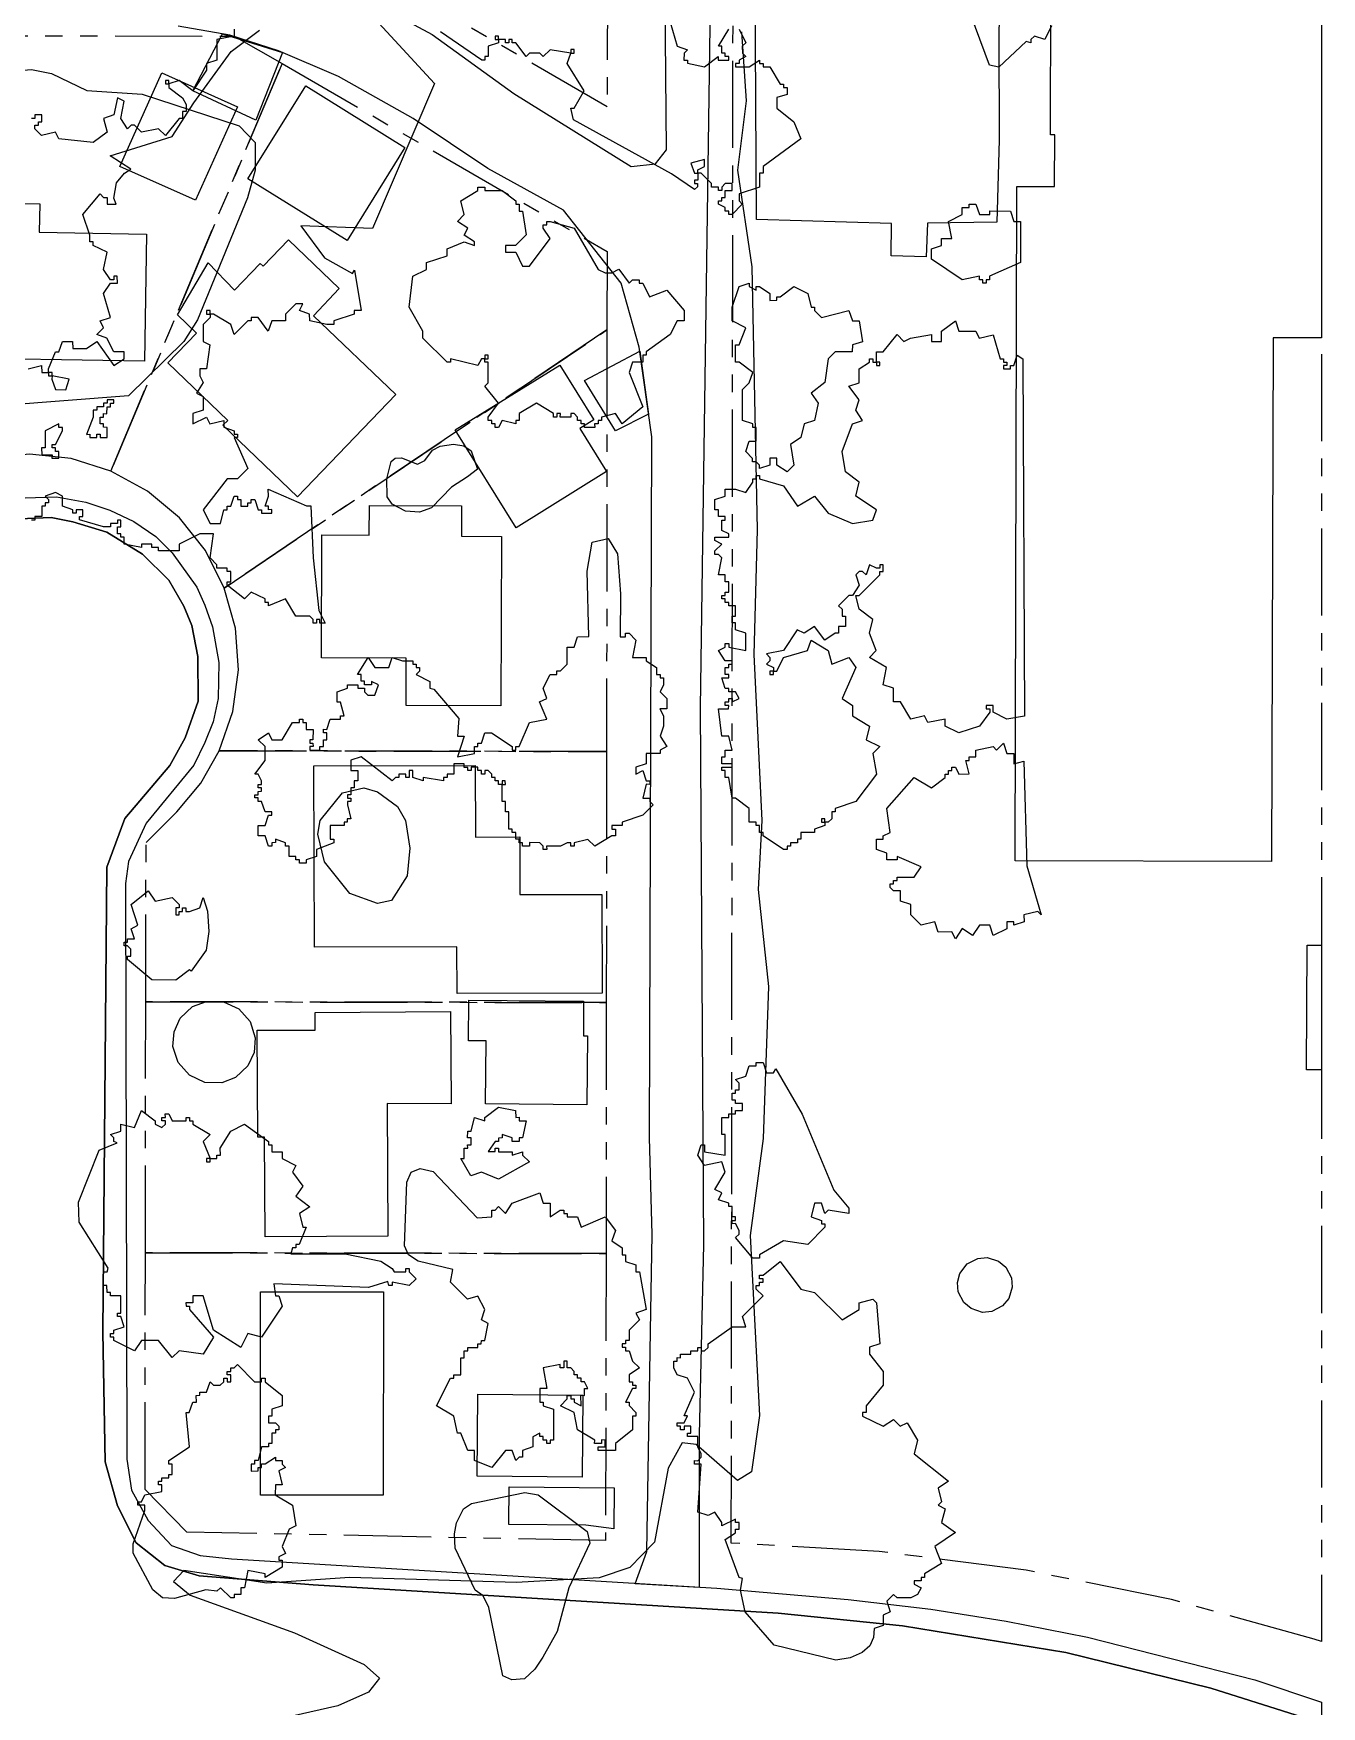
# Model space of a CAD drawing. Header units: metres. Extents: x -550 to 550, y -500 to 950.
# Drawn here: x 456.2 to 550, y -195.2 to -73.4 of the extents above; entities that cross this region are included whole.
import ezdxf

# ---------------------------------------------------------------- set-up
doc = ezdxf.new("R2010")
doc.units = ezdxf.units.M
doc.header["$LTSCALE"] = 2
doc.linetypes.add('PHANTOM', pattern=[6.35, 3.175, -0.635, 0.635, -0.635, 0.635, -0.635])
for name, color, linetype in [('SITE-BLDG-EXIST', 7, 'CONTINUOUS'), ('SITE-PARKING', 250, 'CONTINUOUS'), ('SITE-PROPERTY', 7, 'PHANTOM'), ('SITE-ROAD-CURB', 7, 'CONTINUOUS'), ('SITE-ROAD-GRAVEL', 32, 'CONTINUOUS'), ('SITE-ROAD-PAVED', 7, 'CONTINUOUS'), ('SITE-TREE-CANOPY', 94, 'CONTINUOUS'), ('TOPO-CONTOUR-MINOR', 9, 'CONTINUOUS')]:
    doc.layers.add(name, color=color, linetype=linetype)

msp = doc.modelspace()

# ---------------------------------------------------------------- linework, layer by layer
at = {"layer": 'SITE-BLDG-EXIST'}
for points in [[(546.47, -95.52), (546.37, -133.65), (527.69, -133.6), (527.82, -84.5), (530.57, -84.51), (530.58, -80.73), (530.27, -80.73), (530.29, -70.75), (542, -70.79), (542.01, -67.58), (547.12, -67.6), (547.13, -65.51), (550, -65.52), (550, -95.53)], [(465.58, -76.23), (471.09, -78.71), (468.04, -85.5), (462.53, -83.04)], [(471.85, -83.94), (476.07, -77.16), (483.28, -81.65), (479.07, -88.43)], [(449.35, -87.83), (451.72, -87.86), (451.76, -85.68), (456.7, -85.77), (456.67, -87.82), (464.48, -87.96), (464.33, -97.23), (449.19, -96.98)], [(475.46, -107.1), (470.04, -101.89), (470.39, -101.53), (466.02, -97.35), (468.1, -95.17), (466.73, -93.85), (468.95, -90.05), (470.88, -92.05), (472.75, -90.1), (472.96, -90.3), (474.8, -88.38), (478.5, -91.92), (476.63, -93.91), (482.62, -99.65)], [(491.37, -109.35), (486.95, -102.23), (494.56, -97.5), (497.04, -101.49), (496.01, -102.12), (497.95, -105.25)], [(490.27, -122.33), (483.37, -122.3), (483.38, -118.85), (477.21, -118.83), (477.24, -109.87), (480.69, -109.89), (480.7, -107.74), (487.4, -107.76), (487.4, -109.96), (490.31, -109.98)], [(488.4, -126.66), (488.41, -131.88), (491.64, -131.87), (491.64, -136.07), (497.62, -136.05), (497.63, -143.24), (487.08, -143.27), (487.07, -139.88), (476.69, -139.9), (476.66, -126.68)], [(489.15, -151.3), (489.19, -146.71), (487.9, -146.71), (487.93, -143.75), (496.29, -143.82), (496.27, -146.35), (496.56, -146.35), (496.52, -151.37)], [(482.05, -160.94), (473.1, -160.99), (473.05, -153.72), (472.57, -153.73), (472.52, -145.95), (476.76, -145.93), (476.75, -144.66), (486.6, -144.59), (486.64, -151.3), (482, -151.29)], [(472.77, -164.99), (481.72, -165), (481.71, -179.81), (472.76, -179.81)], [(488.59, -172.45), (496.24, -172.51), (496.19, -178.49), (488.54, -178.43)]]:
    msp.add_lwpolyline(points, close=True, dxfattribs=at)
at = {"layer": 'SITE-PARKING'}
for points in [[(526.52, -73.64), (526.54, -81.09), (526.36, -87.09), (521.31, -87.18), (521.22, -89.61), (518.68, -89.55), (518.71, -87.19), (508.88, -86.9), (508.73, -61.08), (508.84, -48.91), (510.98, -45.82), (520.29, -50.47), (526.83, -53.07)], [(472.42, -79.66), (467.85, -77.54), (470.01, -73.38), (474.37, -74.75)], [(498.6, -102.29), (496.36, -98.62), (500.37, -96.48), (501.02, -101.09)], [(548.91, -148.84), (548.96, -139.75), (550, -139.75), (550, -148.83)], [(498.51, -179.27), (498.49, -182.26), (496.44, -181.99), (490.85, -181.93), (490.88, -179.19)]]:
    msp.add_lwpolyline(points, close=True, dxfattribs=at)
at = {"layer": 'SITE-PROPERTY'}
for points in [[(498.01, -78.69), (473.33, -64.41), (481.51, -33.95), (498.06, -43.52)], [(549.47, -190.28), (539.07, -187.4), (528.5, -185.27), (517.8, -183.9), (507.04, -183.29), (507.19, -48.81), (524.07, -58.56), (550, -58.6), (550, -190.45)], [(461.88, -105.22), (458.98, -104.31), (455.95, -104), (452.92, -104.3), (450.02, -105.19), (436.78, -73.49), (470.86, -73.55), (474.34, -75.55)], [(470.13, -113.74), (468.76, -111.02), (466.87, -108.64), (464.55, -106.68), (461.88, -105.22), (474.34, -75.55), (498, -89.23), (497.99, -94.94)], [(469.77, -125.59), (470.76, -122.73), (471.16, -119.7), (470.94, -116.67), (470.13, -113.74), (497.99, -94.94), (497.96, -125.65)], [(497.94, -143.93), (464.42, -143.87), (464.44, -132.27), (466.69, -130.03), (468.42, -127.95), (469.77, -125.59), (497.96, -125.65)], [(497.92, -162.21), (464.39, -162.15), (464.42, -143.87), (497.94, -143.93)], [(497.89, -183.1), (467.42, -182.5), (464.37, -179.39), (464.39, -162.15), (497.92, -162.21)]]:
    msp.add_lwpolyline(points, close=True, dxfattribs=at)
at = {"layer": 'SITE-ROAD-CURB'}
msp.add_lwpolyline([(455.63, -107.17), (457.91, -107.11), (460.06, -107.5), (461.8, -108.06), (463.54, -108.89), (465.16, -110), (466.33, -111.18), (468.13, -113.67), (468.73, -114.99), (469.28, -116.57), (469.74, -119.16), (469.68, -121.79), (469.33, -123.48), (468.71, -124.99), (467.91, -126.63), (464.45, -130.87), (463.16, -133.65), (462.95, -135.25), (463.05, -177.18), (463.37, -179.45), (464.59, -181.64), (466.29, -183.48), (468.37, -184.19), (470.66, -184.43), (505.99, -186.58), (515.55, -187.4), (521.56, -188.11), (527.05, -188.97), (532.97, -190.14), (545.15, -193.24), (550, -194.87), (550, -196.41), (541.94, -193.86), (531.4, -191.25), (519.49, -189.33), (510.46, -188.4), (476.61, -186.34), (468.3, -185.67), (465.81, -184.92), (463.72, -183.27), (462.35, -180.59), (461.46, -177.38), (461.3, -167.93), (461.58, -134.07), (462.9, -130.52), (466.18, -126.66), (467.28, -124.65), (468.23, -121.98), (468.2, -118.72), (467.78, -116.47), (467.2, -115.05), (466.1, -113.18), (464.17, -111.28), (461.58, -109.68), (459.12, -108.91), (457.54, -108.6), (455.23, -108.7)], dxfattribs=at)
at = {"layer": 'SITE-ROAD-GRAVEL'}
for points in [[(477.67, -69.33), (485.26, -73.44), (491.22, -77.72), (499.76, -83.05), (501.53, -82.85), (502.33, -81.84), (502.07, -54.55)], [(505.57, -65.95), (504.78, -122.47), (505.01, -161.57), (504.7, -175.38), (504.69, -186.52), (500.05, -186.26), (500.89, -183.91), (501.19, -166.41), (501.27, -160.82), (501.08, -153.75), (501.25, -102.72), (500.33, -96.19), (499.02, -91.55), (494.83, -86.22), (489.32, -83.2), (483.88, -79.54), (478.44, -76.5), (474.09, -74.63), (470.54, -73.47), (466.78, -72.82)]]:
    msp.add_lwpolyline(points, dxfattribs=at)
at = {"layer": 'SITE-ROAD-PAVED'}
msp.add_lwpolyline([(455.23, -108.7), (457.54, -108.6), (459.12, -108.91), (461.58, -109.68), (464.17, -111.28), (466.1, -113.18), (467.2, -115.05), (467.78, -116.47), (468.2, -118.72), (468.23, -121.98), (467.28, -124.65), (466.18, -126.66), (462.9, -130.52), (461.58, -134.07), (461.3, -167.93), (461.46, -177.38), (462.35, -180.59), (463.72, -183.27), (465.81, -184.92), (468.3, -185.67), (476.61, -186.34), (510.46, -188.4), (519.49, -189.33), (531.4, -191.25), (541.94, -193.86), (550, -196.41)], dxfattribs=at)
at = {"layer": 'SITE-TREE-CANOPY'}
for points in [[(530.35, -72.79), (529.85, -73.79), (529.1, -73.54), (528.85, -73.79), (528.85, -74.04), (528.51, -73.94), (526.52, -75.82), (525.84, -75.66), (523.1, -68.26)], [(479.66, -70.72), (485.43, -76.99), (480.92, -87.56), (475.7, -87.36), (477.43, -89.69), (479.46, -90.84), (479.61, -90.59), (480.1, -93.54), (479.6, -93.54), (479.6, -93.79), (478.1, -94.29), (478.1, -94.54), (477.6, -94.54), (476.35, -94.29), (476.34, -93.79), (475.6, -93.54), (475.85, -93.04), (475.35, -93.04), (474.6, -93.79), (474.6, -94.29), (473.6, -94.29), (473.34, -95.04), (472.6, -94.04), (472.1, -94.04), (472.1, -94.29), (471.85, -94.29), (470.85, -95.29), (470.6, -94.54), (469.35, -93.79), (469.1, -93.79), (469.1, -94.04), (468.6, -94.54), (468.6, -95.79), (469.09, -96.04), (468.85, -97.79), (468.35, -97.79), (468.35, -98.29), (468.6, -98.78), (468.1, -99.54), (468.6, -99.79), (468.6, -100.79), (467.85, -101.04), (467.84, -101.79), (468.85, -101.29), (469.09, -101.79), (470.1, -101.55), (470.1, -102.03), (470.85, -102.29), (470.85, -102.54), (471.09, -102.54), (471.09, -102.79), (470.85, -102.79), (471.85, -105.04), (471.1, -105.78), (470.35, -105.79), (468.6, -108.04), (469.1, -109.04), (469.85, -109.04), (470.1, -108.04), (470.35, -108.04), (470.35, -107.79), (470.6, -107.79), (470.85, -107.04), (471.1, -107.04), (471.1, -107.29), (471.35, -107.29), (471.35, -107.79), (471.85, -107.79), (471.85, -107.54), (472.1, -107.54), (472.1, -107.29), (472.35, -107.29), (472.6, -108.04), (472.85, -108.04), (472.85, -108.29), (473.6, -108.29), (473.6, -108.03), (473.35, -108.05), (473.35, -107.79), (473.1, -107.79), (473.35, -107.04), (473.34, -106.53), (476.13, -107.75), (476.43, -107.75), (476.6, -111.55), (477.01, -115.38), (477.47, -116.29), (477.1, -116.29), (477.1, -116.04), (476.85, -116.04), (476.85, -116.29), (476.6, -116.29), (476.6, -116.04), (476.35, -115.79), (475.35, -115.79), (474.6, -114.54), (473.35, -115.04), (473.35, -114.79), (473.1, -114.79), (473.1, -114.54), (472.1, -114.04), (471.6, -114.54), (470.35, -113.54), (470.34, -113.29), (470.6, -113.29), (470.6, -112.54), (470.35, -112.54), (470.35, -112.29), (469.6, -112.29), (469.59, -112.05), (469.1, -111.54), (469.34, -109.79), (468.35, -109.79), (466.85, -110.54), (466.85, -111.04), (465.35, -111.04), (465.35, -110.79), (464.85, -110.79), (464.85, -110.54), (464.1, -110.54), (464.1, -110.79), (462.85, -110.54), (462.85, -110.03), (462.6, -110.03), (462.6, -109.79), (462.35, -109.79), (462.35, -109.29), (462.6, -109.29), (462.6, -108.79), (462.35, -108.79), (462.35, -109.04), (461.84, -109.04), (461.84, -109.29), (461.35, -109.29), (459.6, -108.78), (459.6, -108.54), (459.85, -108.54), (459.84, -108.04), (459.35, -108.04), (459.35, -108.3), (459.1, -108.29), (459.1, -108.04), (458.35, -107.79), (458.35, -107.04), (457.84, -106.79), (457.1, -107.04), (457.35, -107.29), (457.35, -107.54), (457.1, -107.54), (457.1, -107.79), (456.85, -107.79), (456.85, -108.54), (456.35, -108.54), (456.35, -108.79), (456.1, -108.79)], [(470.85, -73.04), (470.85, -73.54), (469.6, -73.79), (469.6, -75.29), (468.85, -75.54), (468.85, -76.04), (467.85, -77.54), (466.85, -76.79), (466.1, -77.03), (466.1, -77.29), (467.1, -78.04), (467.35, -78.54), (467.35, -79.04), (467.1, -79.04), (467.1, -79.54), (466.85, -79.54), (465.85, -80.79), (465.35, -80.29), (464.1, -80.54), (463.6, -80.04), (463.35, -80.03), (463.1, -80.29), (462.6, -79.54), (462.84, -78.29), (462.35, -78.04), (462.1, -79.29), (461.35, -79.54), (461.6, -80.54), (460.6, -81.29), (458.1, -81.04), (457.85, -80.54), (456.84, -80.79), (456.35, -80.29), (456.35, -80.04), (456.6, -80.04), (456.6, -79.79), (456.85, -79.79), (456.85, -79.29), (456.35, -79.29), (456.35, -79.54), (456.09, -79.54)], [(507.6, -73.04), (508.1, -74.04), (507.84, -74.29), (507.85, -74.79), (508.1, -75.04), (507.6, -75.29), (507.6, -75.54), (507.34, -75.54), (507.35, -75.79), (508.35, -75.78), (509.1, -75.29), (509.1, -75.54), (509.35, -75.54), (509.35, -75.79), (509.85, -75.79), (510.6, -77.04), (510.85, -77.04), (510.85, -77.29), (511.1, -77.29), (511.1, -77.79), (510.35, -78.03), (510.35, -78.79), (511.6, -79.79), (512.1, -81.04), (509.35, -83.04), (509.35, -83.54), (509.1, -83.54), (509.1, -84.54), (507.6, -85.04), (507.6, -85.54), (507.84, -85.78), (507.1, -86.54), (506.85, -86.54), (506.85, -86.29), (506.6, -86.29), (506.59, -86.04), (506.1, -85.79), (506.1, -85.54), (506.35, -85.54), (506.35, -85.29), (506.6, -85.29), (506.6, -84.79), (507.09, -84.79), (507.09, -84.29), (506.6, -84.29), (506.35, -84.54), (506.35, -84.79), (506.1, -84.79), (506.1, -84.54), (505.6, -84.54), (505.6, -84.29), (504.85, -83.54), (504.6, -83.54), (504.6, -84.05), (504.35, -84.04), (504.35, -84.29), (504.59, -84.29), (504.59, -84.53), (504.35, -84.73), (502.69, -83.58), (495.55, -79.64), (495.35, -78.79), (495.6, -78.79), (496.34, -77.54), (495.1, -75.54), (495.35, -74.79), (493.85, -74.54), (493.35, -75.04), (493.1, -74.79), (492.34, -74.79), (492.1, -75.04), (491.35, -74.04), (491.1, -74.04), (491.1, -73.79), (490.85, -73.79), (490.85, -74.04), (490.6, -74.04), (490.6, -73.79), (490.1, -73.79), (490.1, -74.04), (489.35, -74.29), (489.35, -75.04), (489.1, -75.04), (489.1, -75.29), (488.89, -75.29), (485.86, -73.23)], [(502.6, -72.54), (503.1, -74.29), (503.85, -74.54), (503.6, -74.79), (503.59, -75.29), (503.85, -75.29), (503.85, -75.53), (505.1, -75.79), (506.09, -75.04), (506.09, -75.29), (506.85, -75.29), (506.85, -75.04), (506.6, -75.04), (506.6, -74.79), (506.35, -74.79), (506.35, -74.29), (506.1, -74.29), (506.85, -73.04)], [(455.85, -97.79), (456.84, -97.54), (456.85, -98.04), (457.35, -98.04), (457.35, -97.79), (457.85, -96.54), (458.1, -96.54), (458.35, -95.79), (459.09, -95.79), (459.1, -96.29), (459.85, -96.29), (460.1, -96.29), (460.85, -95.79), (462.1, -97.54), (462.85, -97.04), (462.85, -96.54), (462.1, -96.54), (461.59, -95.54), (460.85, -95.29), (461.35, -94.79), (461.1, -94.29), (461.85, -94.04), (461.35, -92.29), (461.85, -91.53), (462.35, -91.54), (462.34, -91.03), (462.1, -91.03), (462.1, -91.29), (461.85, -91.29), (461.35, -90.54), (461.6, -89.29), (460.6, -88.79), (460.6, -88.54), (460.35, -88.54), (460.35, -88.04), (459.85, -86.54), (461.09, -85.04), (461.35, -85.29), (461.6, -85.29), (461.6, -85.79), (462.27, -85.78), (462.1, -85.34), (462.3, -84.23), (462.86, -83.53), (463.34, -83.23), (461.83, -82.27), (466.34, -80.86), (467.91, -78.41), (470.64, -74.67), (472.7, -73.11)]]:
    msp.add_lwpolyline(points, dxfattribs=at)
for points in [[(490.1, -73.54), (489.85, -73.54), (489.85, -73.79), (490.1, -73.79)], [(495.6, -74.79), (495.6, -74.53), (495.35, -74.53), (495.35, -74.79)], [(466.1, -76.79), (465.85, -76.79), (465.85, -77.03), (466.1, -77.03)], [(504.6, -83.29), (505.1, -83.04), (505.1, -82.54), (504.1, -82.79), (504.35, -83.54), (504.6, -83.54)], [(488.85, -97.04), (488.59, -97.54), (486.6, -97.04), (486.6, -97.29), (486.35, -97.29), (484.59, -95.54), (484.59, -95.04), (483.6, -93.29), (483.85, -91.04), (484.85, -90.54), (484.85, -90.04), (486.35, -89.54), (486.35, -89.04), (487.59, -88.54), (488.35, -88.79), (488.35, -88.54), (487.6, -88.04), (487.85, -87.54), (487.1, -87.04), (487.6, -86.54), (487.35, -85.54), (488.6, -84.79), (488.6, -84.54), (489.1, -84.54), (489.09, -84.79), (490.35, -84.78), (491.35, -85.54), (491.35, -85.79), (491.6, -85.79), (491.6, -86.29), (491.85, -86.29), (492.1, -88.03), (491.34, -88.79), (490.6, -88.79), (490.6, -89.29), (491.35, -89.29), (491.85, -90.29), (492.35, -90.29), (493.85, -88.29), (493.35, -87.54), (493.35, -87.29), (493.6, -87.29), (493.6, -87.04), (493.85, -87.04), (495.59, -87.54), (497.35, -90.54), (497.85, -90.79), (498.35, -90.79), (498.85, -90.53), (499.6, -91.54), (499.85, -91.29), (500.34, -91.29), (500.34, -91.54), (500.6, -91.54), (501.09, -92.54), (502.35, -92.04), (503.6, -93.54), (503.6, -94.29), (503.1, -94.29), (502.6, -95.29), (500.85, -96.54), (500.85, -96.79), (500.6, -96.79), (500.6, -97.29), (499.85, -97.29), (499.6, -98.04), (500.6, -100.54), (499.1, -101.79), (498.6, -101.03), (497.6, -101.29), (497.6, -101.53), (497.35, -101.55), (497.35, -101.79), (497.09, -101.79), (497.1, -102.05), (496.35, -102.04), (496.35, -101.79), (496.1, -101.79), (496.1, -101.54), (495.84, -101.54), (495.84, -101.29), (495.6, -101.04), (495.35, -101.04), (495.35, -101.29), (494.59, -101.29), (494.6, -101.04), (494.35, -101.04), (494.35, -101.29), (494.1, -101.29), (494.1, -101.04), (492.85, -100.29), (491.6, -101.04), (491.6, -101.54), (491.35, -101.54), (491.35, -101.79), (490.35, -101.54), (490.1, -102.04), (489.85, -102.04), (489.85, -101.79), (489.6, -101.79), (489.6, -101.54), (489.35, -101.54), (489.35, -101.29), (490.09, -100.29), (489.1, -99.04), (489.34, -98.79), (489.35, -97.29), (489.1, -97.29), (489.1, -97.04)], [(525.1, -86.54), (525.85, -86.54), (525.85, -86.28), (527.35, -86.29), (527.6, -87.04), (528.1, -87.04), (528.1, -90.04), (525.84, -91.03), (525.84, -91.29), (525.6, -91.29), (525.6, -91.53), (525.35, -91.53), (525.35, -91.29), (525.1, -91.29), (525.1, -91.04), (523.85, -91.29), (521.6, -89.79), (521.6, -89.04), (522.35, -88.79), (522.35, -88.29), (523.1, -88.29), (522.85, -87.04), (523.85, -86.54), (523.85, -86.04), (524.35, -86.04), (524.35, -85.79), (524.85, -85.79)], [(508.85, -92.04), (508.85, -91.79), (509.09, -91.79), (509.85, -92.29), (509.84, -92.79), (510.35, -92.78), (510.35, -92.54), (510.6, -92.54), (511.59, -91.78), (512.6, -92.29), (512.85, -93.29), (513.1, -93.29), (513.1, -93.54), (513.6, -94.05), (515.6, -93.54), (515.85, -94.29), (516.35, -94.29), (516.6, -95.8), (515.85, -96.04), (515.84, -96.54), (514.59, -96.54), (514.1, -97.04), (513.85, -98.78), (512.85, -99.54), (513.35, -100.29), (513.1, -101.54), (512.35, -101.79), (512.1, -102.79), (511.35, -103.29), (511.6, -104.79), (511.1, -105.29), (510.35, -104.79), (510.35, -104.29), (509.84, -104.29), (509.85, -104.79), (509.1, -105.04), (509.1, -104.79), (508.85, -104.54), (508.59, -104.54), (508.59, -104.3), (508.1, -103.79), (508.35, -103.04), (508.85, -103.04), (508.85, -102.04), (508.6, -102.04), (508.6, -101.79), (507.85, -101.54), (507.85, -99.29), (508.35, -98.79), (508.6, -98.04), (507.6, -97.29), (507.35, -97.29), (507.35, -96.04), (507.6, -96.04), (508.1, -94.79), (507.1, -94.29), (507.1, -93.29), (507.6, -91.79), (508.35, -91.54), (508.35, -91.79)], [(469.1, -93.53), (468.84, -93.53), (468.84, -93.79), (469.1, -93.79)], [(510.35, -119.79), (510.85, -118.79), (512.59, -118.29), (512.85, -117.54), (514.1, -118.28), (514.35, -119.29), (515.6, -118.79), (516.1, -119.54), (515.1, -121.79), (515.85, -122.29), (515.85, -123.04), (517.1, -123.79), (516.85, -124.8), (517.85, -125.29), (517.35, -125.79), (517.6, -127.29), (516.1, -129.29), (514.6, -129.79), (514.6, -130.04), (514.35, -130.04), (514.35, -130.54), (514.1, -130.79), (513.85, -130.79), (513.85, -131.04), (513.1, -131.29), (513.1, -131.54), (512.1, -131.54), (512.1, -132.04), (511.85, -132.04), (511.85, -132.29), (511.35, -132.29), (511.35, -132.54), (511.1, -132.54), (511.1, -132.79), (510.85, -132.79), (509.35, -131.79), (509.35, -131.54), (509.1, -131.54), (509.1, -131.04), (508.85, -131.04), (508.85, -130.79), (508.34, -130.79), (508.35, -129.79), (507.35, -129.04), (507.1, -129.04), (506.85, -127.54), (506.6, -127.54), (506.6, -127.04), (506.35, -127.04), (506.35, -126.78), (507.1, -126.79), (507.1, -126.54), (506.35, -126.54), (506.35, -126.04), (506.59, -126.04), (506.6, -125.54), (507.1, -125.54), (506.85, -124.54), (506.35, -124.54), (506.1, -122.53), (506.84, -122.54), (506.85, -122.29), (506.6, -122.29), (506.6, -122.04), (506.85, -122.04), (506.85, -121.79), (507.1, -121.79), (507.1, -122.04), (507.6, -121.79), (507.34, -121.29), (506.85, -121.29), (506.85, -121.05), (506.6, -121.05), (506.35, -120.29), (506.85, -120.29), (506.85, -120.04), (506.59, -120.04), (506.6, -119.54), (506.85, -119.54), (506.85, -119.29), (507.09, -119.29), (507.09, -119.04), (506.6, -119.04), (506.1, -118.29), (506.6, -118.04), (506.6, -117.79), (506.85, -117.79), (506.85, -118.04), (508.1, -118.29), (508.09, -117.04), (507.35, -116.79), (507.35, -116.28), (507.1, -116.28), (507.1, -115.8), (507.34, -115.78), (507.35, -115.04), (506.85, -115.04), (506.85, -114.79), (506.59, -114.79), (506.59, -114.54), (506.35, -114.54), (506.35, -114.29), (506.59, -114.29), (506.6, -114.04), (506.85, -114.04), (506.85, -113.29), (506.6, -113.29), (506.6, -112.79), (506.1, -112.79), (506.35, -111.55), (506.1, -111.29), (505.85, -111.29), (505.85, -111.04), (506.35, -110.54), (505.85, -110.29), (505.85, -110.04), (506.85, -110.04), (506.85, -109.79), (506.35, -109.54), (506.35, -108.79), (506.59, -108.79), (506.59, -108.54), (506.1, -108.54), (506.1, -108.04), (505.85, -108.04), (505.84, -107.3), (506.6, -107.04), (506.6, -106.54), (507.35, -106.54), (508.1, -106.79), (508.6, -106.04), (508.6, -105.79), (508.85, -105.79), (508.85, -105.54), (509.1, -105.54), (509.1, -105.79), (510.85, -106.29), (511.85, -107.79), (513.1, -107.04), (514.1, -108.3), (515.85, -109.04), (517.35, -108.79), (517.6, -108.04), (516.1, -107.04), (516.35, -106.04), (515.35, -105.29), (515.1, -103.79), (515.85, -101.79), (516.6, -101.54), (516.1, -100.79), (516.35, -100.04), (515.6, -99.04), (516.35, -98.79), (516.35, -97.79), (517.1, -97.29), (517.1, -97.04), (517.35, -97.04), (517.35, -97.29), (517.6, -97.29), (517.6, -96.54), (518.1, -96.54), (519.1, -95.29), (519.6, -95.79), (520.09, -95.54), (521.6, -95.29), (521.6, -95.79), (522.35, -95.79), (522.35, -95.03), (523.35, -94.29), (523.6, -95.04), (524.85, -95.04), (525.09, -95.54), (526.1, -95.3), (526.6, -97.04), (526.85, -97.04), (526.85, -97.29), (527.1, -97.29), (527.1, -97.54), (526.85, -97.54), (526.85, -97.79), (527.35, -97.79), (527.35, -97.54), (527.6, -97.54), (527.85, -96.79), (528.27, -97.04), (528.39, -123.07), (527.1, -123.29), (526.1, -122.79), (526.09, -122.29), (525.6, -122.29), (525.6, -122.54), (525.85, -122.54), (525.85, -122.79), (525.1, -123.79), (523.6, -124.29), (522.6, -123.79), (522.6, -123.29), (521.35, -123.54), (521.1, -123.04), (520.1, -123.29), (519.35, -122.04), (518.85, -122.04), (518.85, -121.04), (518.1, -120.79), (518.34, -119.54), (517.1, -118.79), (517.59, -118.29), (517.1, -117.04), (517.34, -116.04), (516.35, -115.29), (516.1, -114.29), (516.35, -114.29), (517.85, -112.79), (517.85, -112.54), (518.1, -112.54), (518.1, -112.04), (517.85, -112.04), (517.85, -112.29), (517.6, -112.29), (517.1, -112.04), (516.85, -112.79), (516.6, -112.54), (516.34, -112.54), (516.1, -112.79), (516.35, -113.54), (515.85, -114.29), (515.6, -114.29), (514.85, -115.04), (515.1, -115.29), (515.1, -115.79), (515.35, -115.79), (515.35, -116.54), (514.85, -116.54), (514.85, -117.04), (514.6, -117.04), (513.85, -117.54), (513.1, -116.54), (512.35, -117.04), (511.84, -116.79), (510.85, -118.29), (509.6, -118.53), (509.85, -118.79), (509.85, -119.04), (509.59, -119.29), (510.1, -119.54), (510.1, -119.79)], [(489.35, -97.04), (489.35, -96.79), (489.09, -96.79), (489.1, -97.04)], [(517.6, -97.54), (517.84, -97.54), (517.85, -97.29), (517.6, -97.29)], [(457.6, -98.04), (457.35, -98.04), (457.35, -98.29), (457.6, -98.29)], [(457.59, -98.54), (457.85, -99.29), (458.6, -99.3), (458.85, -98.54), (457.6, -98.29)], [(461.6, -100.29), (461.35, -100.29), (461.35, -100.54), (460.85, -100.54), (460.85, -100.79), (460.6, -100.79), (460.6, -101.29), (460.1, -102.55), (460.35, -102.53), (460.35, -102.79), (460.85, -102.79), (460.85, -102.53), (461.09, -102.54), (461.1, -102.79), (461.6, -102.79), (461.6, -102.04), (461.35, -102.03), (461.35, -101.79), (461.1, -101.79), (461.1, -101.29), (461.35, -101.29), (461.35, -101.04), (461.59, -101.05), (461.6, -100.54), (461.85, -100.54), (461.85, -100.29), (462.09, -100.29), (462.09, -100.04), (461.6, -100.04)], [(457.6, -103.29), (457.85, -103.29), (458.35, -102.29), (458.35, -102.04), (458.1, -102.04), (458.1, -101.79), (457.1, -102.29), (457.1, -103.54), (456.84, -103.54), (456.85, -104.04), (457.6, -104.04), (457.59, -104.29), (458.1, -104.29), (458.1, -103.79), (457.85, -103.79), (457.85, -103.54), (457.6, -103.54)], [(487.84, -105.64), (486.67, -106.39), (485.21, -107.89), (484.34, -108.21), (483.33, -108.14), (482.35, -107.63), (481.98, -107.09), (481.97, -105.79), (482.27, -104.52), (482.58, -104.29), (483.04, -104.25), (484.2, -104.73), (484.74, -104.46), (485.29, -103.71), (485.84, -103.4), (486.83, -103.27), (487.57, -103.39), (488.1, -103.74), (488.57, -105.09)], [(490.1, -128.04), (490.1, -127.79), (489.85, -127.79), (489.85, -127.54), (489.6, -127.54), (489.6, -127.29), (489.35, -127.04), (489.1, -127.04), (489.1, -127.29), (488.85, -127.29), (488.85, -127.04), (488.6, -127.04), (488.6, -126.79), (488.1, -126.78), (488.1, -127.04), (487.85, -127.04), (487.85, -126.8), (487.6, -126.8), (487.6, -126.54), (486.85, -126.54), (486.84, -127.29), (486.35, -127.29), (486.35, -127.54), (486.1, -127.54), (486.1, -127.79), (484.6, -127.54), (484.6, -127.79), (483.85, -127.54), (483.85, -127.04), (483.6, -127.03), (483.6, -127.54), (483.35, -127.54), (483.35, -127.29), (482.85, -127.29), (482.85, -127.53), (482.6, -127.55), (482.35, -127.79), (480.1, -126.04), (479.35, -126.28), (479.34, -127.04), (479.85, -127.04), (479.85, -127.79), (479.6, -127.79), (479.6, -128.29), (479.35, -128.29), (479.35, -128.79), (479.1, -128.79), (479.1, -129.04), (479.35, -129.04), (479.35, -129.29), (479.1, -129.29), (479.1, -129.54), (479.35, -130.54), (479.09, -130.54), (479.09, -130.79), (478.85, -130.79), (478.85, -131.04), (477.85, -131.04), (477.85, -132.04), (478.1, -132.04), (478.1, -132.29), (476.84, -132.79), (476.85, -133.29), (476.1, -133.54), (476.1, -133.79), (475.6, -133.79), (475.6, -133.54), (475.35, -133.54), (475.35, -133.29), (474.85, -133.29), (474.85, -132.54), (474.6, -132.54), (474.6, -132.29), (473.85, -132.04), (473.85, -132.28), (473.6, -132.3), (473.6, -132.54), (473.35, -132.54), (473.1, -131.79), (472.6, -131.79), (472.6, -131.04), (473.1, -131.04), (473.35, -130.29), (473.6, -130.29), (473.6, -130.04), (473.1, -130.04), (472.85, -129.29), (472.6, -129.29), (472.6, -129.03), (472.35, -129.03), (472.35, -128.79), (472.6, -128.79), (472.6, -128.55), (472.85, -128.53), (472.85, -128.29), (472.59, -128.29), (472.59, -128.04), (472.85, -128.05), (472.85, -127.79), (472.6, -127.29), (472.35, -127.29), (473.1, -126.29), (473.1, -125.29), (472.6, -124.79), (473.35, -124.29), (473.6, -124.79), (474.35, -124.79), (475.1, -123.54), (475.6, -123.54), (475.6, -123.29), (475.85, -123.29), (475.84, -123.54), (476.1, -123.54), (476.1, -124.04), (476.6, -124.05), (476.59, -124.79), (476.35, -124.79), (476.35, -125.03), (476.59, -125.04), (476.6, -125.29), (476.35, -125.29), (476.35, -125.54), (477.1, -125.54), (477.1, -125.29), (477.35, -125.29), (477.35, -124.79), (477.6, -124.79), (477.6, -124.29), (477.35, -124.29), (477.35, -124.03), (477.6, -124.04), (477.85, -123.29), (478.6, -123.29), (478.6, -123.04), (478.85, -123.04), (478.6, -122.05), (478.35, -122.05), (478.35, -121.29), (479.1, -121.04), (479.1, -120.79), (479.85, -120.79), (479.85, -121.03), (480.35, -121.04), (480.35, -121.29), (480.59, -121.54), (481.1, -121.54), (481.35, -120.79), (480.85, -120.54), (480.85, -120.79), (480.35, -120.79), (480.35, -120.53), (480.1, -120.53), (480.1, -120.04), (479.84, -120.04), (480.6, -118.79), (481.1, -119.53), (482.1, -119.54), (482.35, -118.79), (483.1, -119.04), (483.85, -119.04), (483.85, -119.29), (484.09, -119.29), (484.09, -119.54), (484.35, -119.54), (484.35, -119.79), (484.1, -120.04), (485.1, -120.54), (485.1, -121.04), (485.38, -121.11), (487.21, -123.25), (487.1, -124.54), (487.6, -124.54), (487.1, -126.04), (488.35, -125.79), (488.35, -125.29), (488.6, -125.29), (488.6, -125.04), (488.85, -125.04), (489.1, -124.29), (489.59, -124.29), (491.1, -125.29), (491.1, -125.54), (491.35, -125.54), (491.35, -125.29), (491.59, -125.29), (492.35, -123.54), (493.6, -123.29), (493.09, -122.04), (493.6, -121.79), (493.35, -121.04), (493.85, -120.04), (494.35, -120.04), (494.35, -119.78), (494.6, -119.78), (495.1, -119.28), (495.1, -118.04), (495.6, -118.04), (495.85, -117.29), (496.66, -117.28), (496.55, -112.51), (496.92, -110.4), (498.07, -110.14), (498.76, -111.25), (498.97, -114.17), (498.95, -117.29), (499.35, -117.29), (499.35, -117.04), (499.6, -117.04), (500.09, -117.54), (499.85, -118.79), (500.84, -118.79), (500.84, -119.04), (501.6, -119.54), (501.59, -120.04), (501.85, -120.04), (501.85, -120.29), (502.1, -120.29), (502.1, -120.79), (501.85, -121.3), (502.35, -121.79), (502.35, -122.54), (501.84, -122.54), (502.1, -123.04), (502.1, -123.79), (501.85, -124.54), (502.35, -125.29), (501.85, -125.54), (501.85, -125.79), (500.85, -125.79), (500.85, -126.54), (500.1, -126.79), (500.1, -127.29), (500.6, -127.04), (500.85, -127.79), (501.1, -127.79), (501.1, -128.04), (500.85, -128.03), (500.6, -129.04), (501.1, -129.04), (501.1, -129.29), (501.34, -129.54), (500.6, -130.29), (499.1, -130.79), (499.1, -131.04), (498.35, -131.04), (498.35, -131.29), (498.6, -131.29), (498.6, -131.79), (498.35, -131.79), (497.1, -132.54), (496.6, -132.05), (495.6, -132.29), (495.6, -132.54), (495.35, -132.54), (495.35, -132.29), (495.1, -132.29), (494.6, -132.54), (493.59, -132.54), (493.6, -132.79), (493.35, -132.79), (493.35, -132.54), (493.1, -132.29), (492.34, -132.28), (492.34, -132.54), (491.85, -132.54), (491.85, -132.3), (491.6, -132.3), (491.6, -132.04), (491.35, -132.04), (491.35, -131.54), (491.1, -131.54), (491.1, -131.29), (490.85, -131.29), (490.84, -130.04), (490.6, -130.04), (490.6, -129.29), (490.35, -129.29), (490.35, -128.04)], [(509.85, -119.79), (509.85, -120.04), (510.1, -120.04), (510.1, -119.79)], [(529.59, -137.54), (529.35, -137.29), (528.34, -137.53), (528.35, -138.04), (527.6, -138.29), (527.6, -138.05), (527.1, -138.04), (527.1, -138.55), (526.1, -139.04), (525.85, -138.29), (525.1, -138.29), (524.6, -139.04), (523.85, -138.54), (523.35, -139.29), (523.1, -138.79), (522.1, -138.8), (521.85, -138.04), (520.85, -138.29), (520.1, -137.54), (520.1, -136.79), (519.35, -136.54), (519.35, -135.79), (518.84, -135.79), (518.6, -135.54), (518.6, -135.29), (518.85, -135.29), (518.85, -135.04), (519.1, -135.04), (519.1, -134.79), (520.35, -134.79), (520.85, -134.04), (519.1, -133.29), (519.1, -133.54), (518.35, -133.54), (518.35, -133.04), (517.6, -132.79), (517.6, -132.04), (518.1, -132.04), (518.1, -131.79), (518.6, -131.54), (518.35, -129.79), (520.35, -127.54), (521.6, -128.29), (522.6, -127.54), (522.6, -127.29), (522.85, -127.29), (522.84, -127.04), (523.1, -127.04), (523.1, -126.79), (523.35, -126.79), (523.6, -127.29), (524.35, -127.28), (524.1, -126.29), (524.35, -126.29), (524.35, -126.04), (524.85, -126.04), (524.85, -125.54), (526.1, -125.28), (526.35, -125.54), (526.85, -125.04), (527.09, -125.79), (527.6, -125.79), (527.6, -126.54), (528.32, -126.36), (528.55, -133.98)], [(490.6, -128.04), (490.59, -127.79), (490.35, -127.79), (490.35, -128.04)], [(513.85, -130.54), (513.6, -130.54), (513.6, -130.79), (513.85, -130.79)], [(468.92, -137.28), (469.02, -138.76), (468.82, -140.11), (467.72, -141.65), (467.6, -141.54), (466.6, -142.29), (464.85, -142.28), (463.1, -140.79), (463.1, -140.54), (463.34, -140.54), (463.34, -140.04), (463.1, -139.79), (462.85, -139.79), (462.85, -139.53), (463.1, -139.53), (463.1, -139.29), (463.6, -139.29), (463.35, -138.55), (463.85, -138.29), (463.35, -136.79), (464.6, -135.79), (465.1, -136.55), (466.35, -136.29), (466.85, -136.79), (466.85, -137.04), (466.6, -137.04), (466.6, -137.54), (466.85, -137.54), (466.85, -137.29), (467.1, -137.29), (467.1, -137.04), (467.34, -137.04), (467.34, -137.29), (467.6, -137.29), (468.35, -137.04), (468.6, -136.29)], [(470.08, -143.87), (471.2, -144.39), (472.01, -145.32), (472.38, -146.5), (472.3, -147.56), (471.85, -148.53), (470.96, -149.38), (469.95, -149.77), (468.72, -149.74), (467.6, -149.22), (466.78, -148.29), (466.4, -147.13), (466.48, -146.05), (466.93, -145.07), (467.83, -144.22), (468.85, -143.85)], [(509.6, -149.04), (510.1, -149.04), (510.27, -148.75), (512.19, -152.06), (514.51, -157.6), (515.6, -158.9), (515.6, -159.29), (514.1, -159.04), (513.85, -159.29), (513.6, -158.54), (513.1, -158.54), (512.85, -159.54), (513.6, -159.79), (513.6, -160.04), (513.85, -160.04), (513.85, -160.29), (512.6, -161.54), (510.85, -161.28), (509.1, -162.29), (509.1, -162.54), (508.6, -162.54), (507.35, -161.04), (507.6, -160.79), (507.6, -160.54), (507.35, -160.03), (507.1, -160.05), (507.09, -159.79), (507.35, -159.79), (507.35, -159.54), (507.09, -159.54), (507.1, -158.79), (506.85, -158.79), (506.85, -158.54), (506.1, -158.29), (506.35, -157.79), (505.85, -157.54), (506.6, -156.28), (506.35, -155.54), (505.1, -155.79), (504.6, -155.04), (504.85, -154.29), (505.1, -154.29), (505.1, -154.79), (506.59, -155.04), (506.6, -153.54), (506.35, -153.54), (506.34, -152.29), (506.85, -152.29), (506.85, -152.04), (507.35, -152.04), (507.35, -151.79), (507.85, -151.79), (507.85, -151.29), (507.35, -151.29), (507.35, -151.04), (507.1, -151.04), (507.1, -150.53), (507.34, -150.53), (507.34, -150.29), (507.6, -150.29), (507.6, -149.79), (507.35, -149.54), (508.1, -149.29), (508.35, -148.54), (508.85, -148.53), (508.85, -148.29), (509.35, -148.29)], [(469.6, -155.29), (469.6, -155.04), (469.85, -155.04), (469.84, -154.54), (470.6, -153.29), (471.6, -152.79), (473.35, -154.04), (473.35, -154.29), (473.59, -154.29), (473.59, -154.79), (474.35, -154.79), (474.35, -155.29), (475.35, -155.79), (475.1, -156.29), (475.85, -157.29), (475.35, -158.04), (476.35, -158.8), (475.6, -159.29), (475.85, -160.29), (476.09, -160.29), (475.59, -161.54), (475.35, -161.54), (475.35, -161.79), (475.1, -161.79), (474.99, -162.22), (478.94, -162.22), (481.53, -162.75), (482.35, -163.29), (482.5, -163.54), (483.35, -163.54), (483.35, -163.29), (483.6, -163.29), (483.6, -163.54), (484.1, -164.04), (483.6, -164.54), (482.35, -164.29), (482.35, -164.54), (482.1, -164.54), (482.05, -164.24), (480.64, -164.67), (473.74, -164.41), (473.85, -165.29), (474.1, -165.29), (474.35, -166.03), (472.85, -168.29), (471.85, -168.04), (471.35, -169.05), (469.35, -167.79), (468.6, -165.29), (467.85, -165.29), (467.85, -165.79), (467.34, -165.79), (467.35, -166.04), (467.6, -166.04), (467.6, -166.29), (469.35, -168.29), (468.6, -169.54), (466.85, -169.28), (466.35, -169.78), (465.35, -168.54), (464.1, -168.54), (463.6, -169.29), (462.09, -168.54), (462.1, -168.29), (461.85, -168.29), (461.85, -168.04), (462.1, -168.04), (462.1, -167.79), (462.85, -167.54), (462.6, -166.79), (462.35, -166.79), (462.35, -166.54), (462.6, -166.54), (462.6, -165.29), (461.85, -165.28), (461.85, -165.04), (461.6, -165.04), (461.59, -164.54), (461.35, -164.54), (461.35, -163.54), (461.6, -163.54), (461.69, -163.26), (459.56, -159.92), (459.52, -158.47), (461.02, -154.67), (462.34, -154.14), (462.1, -154.04), (462.1, -153.79), (461.85, -153.54), (462.6, -153.29), (462.6, -152.79), (463.6, -153.04), (464.1, -151.79), (465.1, -152.54), (465.1, -152.79), (465.6, -153.04), (465.85, -152.79), (465.85, -152.54), (465.6, -152.54), (465.6, -152.29), (465.85, -152.29), (465.84, -152.04), (466.1, -152.04), (466.35, -152.54), (467.35, -152.54), (467.35, -152.29), (467.6, -152.29), (467.6, -152.54), (467.85, -152.54), (467.84, -152.79), (469.1, -153.54), (468.59, -154.04), (469.1, -155.29)], [(491.35, -152.3), (491.6, -152.28), (491.6, -152.54), (492.1, -152.54), (491.85, -153.79), (491.6, -153.79), (491.59, -154.04), (491.1, -154.04), (491.1, -153.79), (490.35, -153.54), (490.35, -153.78), (490.1, -153.8), (490.1, -154.04), (489.85, -154.04), (489.35, -154.78), (489.85, -154.78), (489.85, -154.54), (490.1, -154.54), (490.1, -154.79), (491.1, -154.79), (491.09, -155.04), (491.85, -154.79), (491.85, -155.04), (492.34, -155.54), (490.1, -156.79), (488.85, -156.29), (488.09, -156.54), (487.34, -155.29), (487.6, -155.29), (487.6, -154.54), (487.85, -154.54), (487.84, -154.29), (488.1, -154.29), (488.1, -153.79), (487.84, -153.79), (487.85, -153.29), (488.1, -153.29), (488.35, -152.29), (489.1, -152.54), (489.1, -152.29), (490.09, -151.54), (491.34, -151.79)], [(468.85, -155.29), (468.85, -155.54), (469.1, -155.54), (469.1, -155.29)], [(484.24, -162.76), (483.54, -162.3), (483.25, -161.64), (483.42, -157), (483.73, -156.28), (484.39, -156.02), (485.35, -156.24), (488.55, -159.61), (489.6, -159.53), (489.6, -159.05), (489.85, -159.05), (490.1, -158.79), (490.6, -159.29), (491.1, -158.54), (493.1, -157.79), (493.34, -158.54), (493.85, -158.54), (493.85, -159.54), (494.59, -159.04), (494.85, -159.04), (494.85, -159.29), (495.1, -159.29), (495.1, -159.54), (495.85, -159.54), (496.1, -160.29), (497.85, -159.54), (498.6, -160.54), (498.35, -161.29), (499.1, -161.79), (499.1, -162.29), (499.34, -162.29), (499.34, -162.79), (500.1, -163.04), (500.09, -163.54), (500.35, -163.54), (500.85, -166.29), (500.1, -166.54), (500.35, -167.04), (499.6, -167.79), (499.6, -168.53), (499.34, -168.53), (499.35, -168.79), (499.1, -168.79), (499.1, -169.03), (499.35, -169.03), (499.35, -169.29), (499.6, -169.29), (499.85, -170.04), (500.35, -170.54), (499.6, -171.04), (499.6, -171.54), (499.85, -171.54), (499.85, -171.79), (500.1, -171.79), (500.1, -172.04), (499.85, -172.04), (499.35, -173.04), (499.6, -173.04), (499.6, -173.28), (500.1, -173.79), (500.1, -174.04), (499.85, -174.04), (499.85, -175.04), (498.6, -176.04), (498.6, -176.54), (497.35, -176.54), (497.35, -176.29), (497.85, -176.29), (497.85, -175.79), (497.6, -175.78), (497.6, -176.04), (497.09, -176.04), (497.1, -175.8), (495.85, -175.04), (495.59, -173.79), (494.6, -173.29), (495.1, -172.79), (495.1, -172.54), (495.35, -172.55), (495.35, -172.79), (495.6, -172.79), (495.6, -173.03), (496.1, -173.29), (496.09, -172.53), (496.35, -172.54), (496.35, -172.03), (496.6, -172.03), (496.35, -171.55), (496.1, -171.54), (496.1, -171.29), (495.85, -171.29), (495.85, -171.04), (495.6, -171.04), (495.6, -170.79), (495.35, -170.54), (495.1, -170.54), (495.1, -170.04), (494.85, -170.04), (494.85, -170.54), (494.59, -170.54), (494.59, -170.29), (493.34, -170.54), (493.6, -172.04), (493.1, -172.04), (493.1, -173.04), (493.35, -173.04), (493.35, -173.29), (494.1, -173.54), (494.1, -175.79), (493.85, -175.79), (493.85, -176.04), (493.6, -176.04), (493.6, -175.79), (493.34, -175.79), (493.35, -175.53), (493.1, -175.53), (493.1, -175.29), (492.6, -175.55), (492.6, -176.29), (491.85, -176.55), (491.85, -177.03), (491.59, -177.03), (491.35, -177.29), (491.1, -176.54), (490.6, -176.54), (489.6, -177.79), (488.35, -177.29), (488.35, -176.54), (487.85, -176.54), (487.35, -175.29), (487.1, -175.29), (486.85, -174.04), (485.59, -173.29), (486.59, -171.29), (486.85, -171.29), (486.85, -171.04), (487.35, -171.04), (487.35, -169.79), (487.6, -169.79), (487.6, -169.29), (487.85, -169.29), (487.85, -169.04), (488.6, -169.04), (488.6, -168.79), (488.84, -168.79), (488.85, -168.54), (489.1, -168.54), (489.35, -167.29), (488.85, -167.04), (489.1, -166.29), (488.6, -165.3), (487.84, -165.54), (486.6, -164.29), (486.78, -163.37)], [(507.6, -185.79), (506.6, -183.04), (507.35, -182.54), (507.35, -182.29), (507.6, -182.29), (507.6, -181.79), (507.35, -181.79), (507.35, -181.54), (506.35, -182.04), (506.35, -181.79), (505.85, -181.05), (505.35, -181.29), (504.6, -181.04), (504.85, -177.54), (504.35, -177.54), (504.35, -177.29), (504.6, -177.3), (504.85, -177.04), (504.85, -176.79), (504.6, -176.29), (504.6, -175.54), (503.84, -175.54), (503.84, -175.29), (504.1, -175.29), (504.1, -174.79), (503.6, -174.79), (503.6, -175.04), (503.35, -175.04), (503.35, -174.79), (503.1, -174.79), (503.09, -174.53), (503.6, -174.54), (503.85, -174.03), (503.6, -174.03), (504.35, -172.29), (503.85, -171.29), (503.1, -171.04), (502.85, -170.54), (502.85, -170.04), (503.1, -170.04), (503.1, -169.78), (503.35, -169.79), (503.35, -169.54), (504.1, -169.54), (504.1, -169.29), (504.6, -169.29), (504.6, -169.04), (504.85, -169.04), (504.85, -169.29), (505.1, -169.29), (505.35, -169.04), (505.35, -168.79), (507.1, -167.54), (508.1, -167.54), (507.85, -166.79), (509.35, -165.29), (508.85, -164.79), (508.85, -164.54), (509.1, -164.54), (509.1, -164.29), (509.35, -164.29), (509.35, -164.04), (509.1, -164.04), (509.1, -163.79), (509.35, -163.79), (510.6, -162.79), (512.1, -164.79), (513.1, -165.04), (515.1, -167.04), (516.35, -166.29), (516.35, -165.79), (517.35, -165.54), (517.6, -165.79), (517.85, -168.79), (517.1, -169.03), (517.1, -169.53), (518.1, -170.79), (518.1, -171.79), (516.85, -173.29), (516.85, -173.79), (516.6, -173.79), (516.6, -174.04), (518.09, -174.79), (518.85, -174.29), (519.34, -174.79), (519.85, -174.54), (520.6, -175.79), (520.35, -176.79), (522.84, -178.79), (522.1, -179.29), (522.35, -180.29), (522.1, -180.54), (522.6, -180.79), (522.35, -181.79), (523.35, -182.53), (521.85, -183.55), (522.35, -184.79), (521.09, -185.54), (521.09, -185.79), (520.85, -185.79), (520.85, -186.04), (520.35, -186.04), (520.35, -186.29), (520.85, -186.54), (520.6, -187.04), (520.1, -187.29), (519.1, -187.29), (518.85, -187.03), (518.35, -187.53), (518.6, -188.29), (518.1, -188.54), (518.1, -189.29), (517.43, -189.51), (517.39, -190.18), (517.13, -190.78), (516.56, -191.27), (515.69, -191.64), (514.65, -191.81), (510.15, -190.73), (508.06, -188.3), (507.72, -186.73), (507.86, -185.88)], [(527.49, -164.66), (527.23, -165.49), (526.78, -166.02), (526.01, -166.42), (525.32, -166.49), (524.5, -166.22), (523.96, -165.77), (523.56, -165), (523.51, -164.31), (523.68, -163.65), (524.21, -162.96), (524.98, -162.56), (525.67, -162.5), (526.49, -162.76), (527.03, -163.21), (527.43, -163.97)], [(464.35, -180.54), (463.85, -180.54), (463.85, -180.29), (464.1, -180.29), (464.35, -179.79), (465.6, -179.54), (465.6, -179.04), (465.35, -179.04), (465.35, -178.79), (465.6, -178.79), (465.6, -178.54), (466.1, -178.54), (466.1, -178.29), (466.35, -178.29), (466.35, -177.54), (466.1, -177.54), (466.09, -177.29), (467.6, -176.29), (467.35, -173.79), (467.59, -173.79), (467.85, -173.03), (468.1, -173.03), (468.09, -172.55), (468.35, -172.53), (468.35, -172.29), (468.85, -172.29), (469.1, -171.55), (469.35, -171.79), (469.84, -171.79), (470.1, -171.54), (470.1, -171.29), (470.35, -171.29), (470.35, -171.54), (470.6, -171.54), (470.6, -171.04), (470.35, -171.04), (470.35, -170.79), (470.6, -170.79), (470.6, -170.53), (470.85, -170.54), (471.1, -170.29), (472.34, -171.54), (472.85, -171.54), (472.85, -171.29), (473.1, -171.29), (473.1, -171.54), (474.35, -172.54), (474.35, -173.29), (473.6, -173.54), (473.6, -174.04), (473.35, -174.04), (473.35, -174.54), (473.85, -174.54), (474.1, -174.79), (474.1, -175.04), (473.85, -175.04), (473.85, -175.29), (473.6, -175.29), (473.6, -176.04), (473.35, -176.04), (473.35, -176.29), (472.84, -176.29), (472.6, -177.29), (472.34, -177.29), (472.34, -177.54), (472.1, -177.54), (472.1, -178.05), (472.6, -178.03), (472.6, -177.79), (472.85, -177.79), (472.85, -177.53), (473.1, -177.53), (473.85, -177.03), (473.85, -177.29), (474.35, -177.29), (474.35, -177.54), (474.6, -177.79), (474.1, -178.04), (474.35, -179.04), (473.85, -179.04), (473.84, -179.79), (475.1, -180.54), (475.34, -182.04), (474.85, -182.29), (474.35, -183.54), (474.6, -184.04), (474.1, -184.29), (474.1, -184.54), (474.34, -184.54), (474.35, -185.04), (473.1, -185.79), (473.1, -185.54), (471.85, -185.29), (471.6, -186.54), (471.35, -186.54), (471.35, -187.04), (470.85, -187.04), (470.85, -187.29), (470.6, -187.29), (469.85, -186.54), (469.6, -186.79), (468.8, -186.7), (466.51, -187.33), (465.63, -187.29), (464.94, -186.7), (463.5, -184.03), (463.51, -183.35), (464.35, -180.93)], [(493.31, -191.6), (492.74, -192.48), (491.98, -193.18), (491.06, -193.26), (490.4, -192.96), (489.38, -187.99), (488.98, -187.13), (488.4, -186.73), (486.94, -183.66), (486.88, -182.62), (487.04, -181.82), (487.55, -180.79), (488.12, -180.4), (492.01, -179.6), (492.97, -179.77), (496.54, -182.44), (496.73, -183.3), (495.21, -186.54), (494.36, -189.73)]]:
    msp.add_lwpolyline(points, close=True, dxfattribs=at)
at = {"layer": 'TOPO-CONTOUR-MINOR'}
msp.add_lwpolyline([(507.78, -73.23), (508.12, -78.27), (507.48, -83.31), (508.54, -90.36), (508.91, -109.51), (508.69, -118.58), (509.26, -130.67), (508.99, -135.7), (509.75, -142.76), (509.35, -153.84), (508.42, -160.9), (509.1, -173.99), (508.5, -178.1), (507.49, -178.74), (504.47, -176.12), (503.46, -175.98), (502.45, -177.84), (501.45, -183.22), (499.66, -185.08), (497.42, -185.82), (491.37, -186.16), (479.28, -185.8), (473.23, -186.2), (467.19, -185.3), (466.44, -186.09), (467.65, -187.09), (475.25, -189.82), (480.31, -192.13), (481.42, -193.14), (480.63, -194.15), (478.4, -195.15), (471.22, -196.78)], dxfattribs=at)
for points in [[(452.67, -76.26), (456.1, -75.97), (457.56, -76.26), (460.13, -77.5), (464.16, -77.78), (471.22, -80.08), (472.37, -81.29), (472.37, -83.31), (471.83, -85.32), (468.19, -94.2), (467.19, -95.79), (463.16, -99.75), (454.07, -100.44), (451.44, -99.43), (450.06, -97.61), (448.59, -92.38), (446.03, -87.34), (445.9, -85.32), (447.03, -79.45), (447.6, -78.27), (449.02, -77.26)], [(478.75, -128.65), (480.29, -128.29), (481.29, -128.59), (482.74, -129.66), (483.33, -130.67), (483.65, -132.68), (483.44, -134.7), (482.3, -136.49), (481.29, -136.71), (479.28, -135.98), (477.42, -133.69), (476.95, -131.67), (477.12, -130.67)]]:
    msp.add_lwpolyline(points, close=True, dxfattribs=at)

doc.saveas('drawing.dxf')
